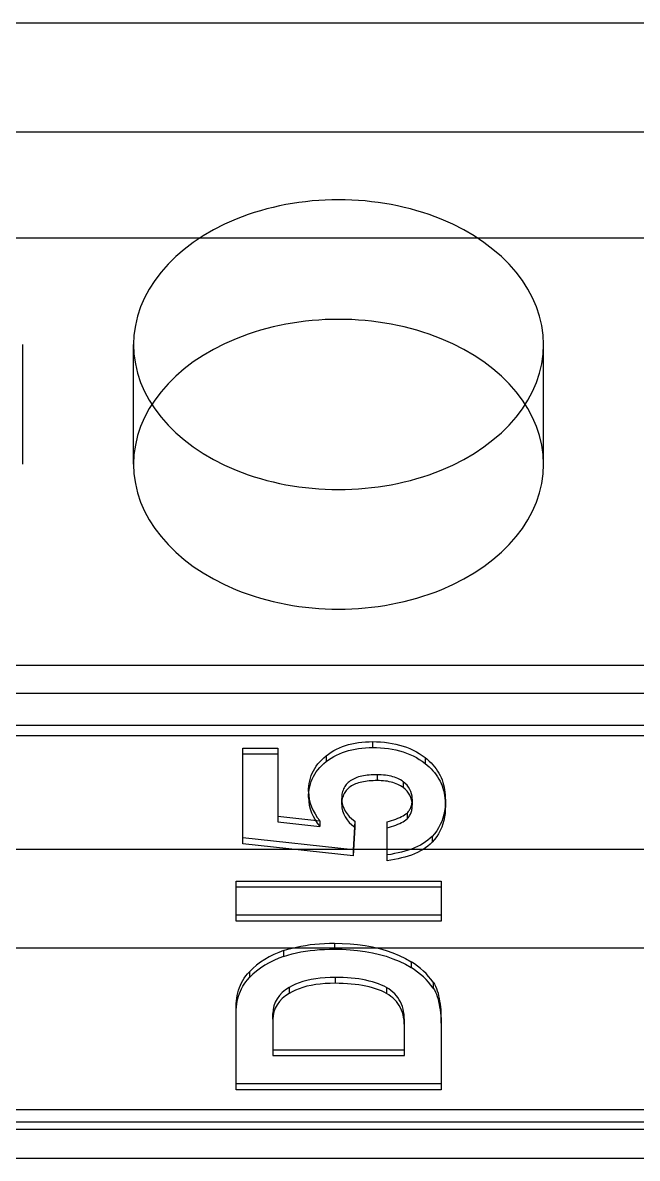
# Model space of a CAD drawing. Extents: x 0 to 171, y 0 to 414.
# Drawn here: x 76.45 to 82.41, y 182.35 to 193.37 of the extents above; entities that cross this region are included whole.
import ezdxf

# ---------------------------------------------------------------- set-up
doc = ezdxf.new("R2010")
doc.units = 0
doc.layers.add('-15N-THT. THIẾT BỊ ĐÓNG MỞ', color=40, linetype='CONTINUOUS')

# ---------------------------------------------------------------- blocks, each defined once
blk = doc.blocks.new('06 - N - SC VSD ATV630U75~D11N4')
at = {"layer": '-15N-THT. THIẾT BỊ ĐÓNG MỞ'}
for p, q in [((-38.814, -13.579), (31.895, -13.579)), ((-39.272, -14.639), (32.61, -14.639)), ((59.15, -15.669), (-59.15, -15.669)), ((-9.047, -17.863), (-9.047, -16.703)), ((-7.974, -17.863), (-7.974, -16.703)), ((-3.997, -17.863), (-3.997, -16.703)), ((-38.814, -19.814), (31.895, -19.814)), ((31.895, -20.089), (-38.814, -20.089)), ((31.895, -20.398), (-38.814, -20.398)), ((31.895, -20.499), (-38.814, -20.499)), ((-5.977, -20.615), (-5.948, -20.603)), ((-5.948, -20.603), (-5.918, -20.593)), ((-5.918, -20.593), (-5.888, -20.584)), ((-5.888, -20.584), (-5.856, -20.576)), ((-5.856, -20.576), (-5.824, -20.57)), ((-5.824, -20.57), (-5.792, -20.564)), ((-5.792, -20.564), (-5.758, -20.56)), ((-5.758, -20.56), (-5.724, -20.558)), ((-5.724, -20.558), (-5.69, -20.556)), ((-5.69, -20.556), (-5.655, -20.555)), ((-5.655, -20.555), (-5.616, -20.556)), ((-5.655, -20.555), (-5.655, -20.612)), ((-5.616, -20.556), (-5.578, -20.558)), ((-5.578, -20.558), (-5.54, -20.561)), ((-5.54, -20.561), (-5.502, -20.566)), ((-5.502, -20.566), (-5.465, -20.572)), ((-5.465, -20.572), (-5.429, -20.579)), ((-5.429, -20.579), (-5.394, -20.588)), ((-5.394, -20.588), (-5.36, -20.598)), ((-5.36, -20.598), (-5.326, -20.61)), ((-6.912, -21.546), (-6.912, -20.617)), ((-6.912, -20.617), (-6.574, -20.617)), ((-6.912, -20.674), (-6.574, -20.674)), ((-6.574, -20.617), (-6.574, -21.334)), ((-6.148, -20.73), (-6.128, -20.711)), ((-6.128, -20.711), (-6.106, -20.692)), ((-6.106, -20.692), (-6.082, -20.675)), ((-6.106, -20.692), (-6.106, -20.749)), ((-6.082, -20.675), (-6.058, -20.658)), ((-6.082, -20.732), (-6.058, -20.715)), ((-6.058, -20.658), (-6.032, -20.642)), ((-6.058, -20.715), (-6.032, -20.699)), ((-6.032, -20.642), (-6.005, -20.628)), ((-6.032, -20.699), (-6.005, -20.685)), ((-6.005, -20.628), (-5.977, -20.615)), ((-6.005, -20.685), (-5.977, -20.672)), ((-5.977, -20.672), (-5.948, -20.66)), ((-5.948, -20.66), (-5.918, -20.65)), ((-5.918, -20.65), (-5.888, -20.641)), ((-5.888, -20.641), (-5.856, -20.633)), ((-5.856, -20.633), (-5.824, -20.627)), ((-5.824, -20.627), (-5.792, -20.621)), ((-5.792, -20.621), (-5.758, -20.617)), ((-5.758, -20.617), (-5.724, -20.615)), ((-5.724, -20.615), (-5.69, -20.613)), ((-5.69, -20.613), (-5.655, -20.612)), ((-5.655, -20.612), (-5.616, -20.613)), ((-5.616, -20.613), (-5.578, -20.615)), ((-5.578, -20.615), (-5.54, -20.618)), ((-5.54, -20.618), (-5.502, -20.623)), ((-5.502, -20.623), (-5.465, -20.629)), ((-5.465, -20.629), (-5.429, -20.636)), ((-5.429, -20.636), (-5.394, -20.645)), ((-5.394, -20.645), (-5.36, -20.655)), ((-5.36, -20.655), (-5.326, -20.667)), ((-5.326, -20.61), (-5.294, -20.623)), ((-5.326, -20.667), (-5.294, -20.68)), ((-5.294, -20.623), (-5.262, -20.637)), ((-5.294, -20.68), (-5.262, -20.694)), ((-5.262, -20.637), (-5.231, -20.653)), ((-5.262, -20.694), (-5.231, -20.71)), ((-5.231, -20.653), (-5.202, -20.67)), ((-5.231, -20.71), (-5.202, -20.728)), ((-5.202, -20.67), (-5.174, -20.689)), ((-5.174, -20.689), (-5.146, -20.709)), ((-5.146, -20.709), (-5.126, -20.726)), ((-5.146, -20.709), (-5.146, -20.766)), ((-6.229, -20.837), (-6.216, -20.815)), ((-6.216, -20.815), (-6.201, -20.792)), ((-6.201, -20.792), (-6.185, -20.771)), ((-6.185, -20.771), (-6.167, -20.75)), ((-6.185, -20.828), (-6.167, -20.807)), ((-6.167, -20.75), (-6.148, -20.73)), ((-6.167, -20.807), (-6.148, -20.787)), ((-6.148, -20.787), (-6.128, -20.768)), ((-6.128, -20.768), (-6.106, -20.749)), ((-6.106, -20.749), (-6.082, -20.732)), ((-5.202, -20.728), (-5.174, -20.746)), ((-5.174, -20.746), (-5.146, -20.766)), ((-5.146, -20.766), (-5.126, -20.783)), ((-5.126, -20.726), (-5.106, -20.743)), ((-5.126, -20.783), (-5.106, -20.8)), ((-5.106, -20.743), (-5.088, -20.761)), ((-5.106, -20.8), (-5.088, -20.818)), ((-5.088, -20.761), (-5.07, -20.78)), ((-5.088, -20.818), (-5.07, -20.837)), ((-5.07, -20.78), (-5.054, -20.799)), ((-5.054, -20.799), (-5.039, -20.819)), ((-5.039, -20.819), (-5.025, -20.84)), ((-6.27, -20.961), (-6.265, -20.935)), ((-6.265, -20.935), (-6.258, -20.91)), ((-6.258, -20.91), (-6.25, -20.885)), ((-6.25, -20.885), (-6.24, -20.861)), ((-6.25, -20.942), (-6.24, -20.918)), ((-6.24, -20.861), (-6.229, -20.837)), ((-6.24, -20.918), (-6.229, -20.894)), ((-6.229, -20.894), (-6.216, -20.872)), ((-6.216, -20.872), (-6.201, -20.849)), ((-6.201, -20.849), (-6.185, -20.828)), ((-5.86, -20.928), (-5.872, -20.936)), ((-5.848, -20.921), (-5.86, -20.928)), ((-5.835, -20.915), (-5.848, -20.921)), ((-5.821, -20.909), (-5.835, -20.915)), ((-5.807, -20.903), (-5.821, -20.909)), ((-5.792, -20.898), (-5.807, -20.903)), ((-5.776, -20.894), (-5.792, -20.898)), ((-5.759, -20.89), (-5.776, -20.894)), ((-5.742, -20.887), (-5.759, -20.89)), ((-5.725, -20.884), (-5.742, -20.887)), ((-5.707, -20.881), (-5.725, -20.884)), ((-5.689, -20.879), (-5.707, -20.881)), ((-5.67, -20.878), (-5.689, -20.879)), ((-5.67, -20.935), (-5.689, -20.936)), ((-5.651, -20.877), (-5.67, -20.878)), ((-5.651, -20.934), (-5.67, -20.935)), ((-5.631, -20.876), (-5.651, -20.877)), ((-5.631, -20.933), (-5.651, -20.934)), ((-5.612, -20.876), (-5.631, -20.876)), ((-5.612, -20.933), (-5.631, -20.933)), ((-5.612, -20.876), (-5.612, -20.933)), ((-5.591, -20.876), (-5.612, -20.876)), ((-5.591, -20.933), (-5.612, -20.933)), ((-5.571, -20.877), (-5.591, -20.876)), ((-5.571, -20.934), (-5.591, -20.933)), ((-5.551, -20.879), (-5.571, -20.877)), ((-5.551, -20.936), (-5.571, -20.934)), ((-5.531, -20.881), (-5.551, -20.879)), ((-5.531, -20.938), (-5.551, -20.936)), ((-5.512, -20.883), (-5.531, -20.881)), ((-5.493, -20.887), (-5.512, -20.883)), ((-5.476, -20.891), (-5.493, -20.887)), ((-5.458, -20.895), (-5.476, -20.891)), ((-5.442, -20.9), (-5.458, -20.895)), ((-5.426, -20.906), (-5.442, -20.9)), ((-5.411, -20.913), (-5.426, -20.906)), ((-5.396, -20.92), (-5.411, -20.913)), ((-5.383, -20.927), (-5.396, -20.92)), ((-5.37, -20.936), (-5.383, -20.927)), ((-5.358, -20.944), (-5.37, -20.936)), ((-5.07, -20.837), (-5.054, -20.856)), ((-5.054, -20.856), (-5.039, -20.876)), ((-5.039, -20.876), (-5.025, -20.897)), ((-5.025, -20.84), (-5.013, -20.861)), ((-5.025, -20.897), (-5.013, -20.918)), ((-5.013, -20.861), (-5.001, -20.882)), ((-5.013, -20.918), (-5.001, -20.939)), ((-5.001, -20.882), (-4.991, -20.904)), ((-4.991, -20.904), (-4.982, -20.927)), ((-4.982, -20.927), (-4.974, -20.95)), ((-6.276, -21.04), (-6.275, -21.013)), ((-6.276, -21.04), (-6.276, -21.097)), ((-6.275, -21.013), (-6.273, -20.987)), ((-6.275, -21.07), (-6.273, -21.044)), ((-6.273, -20.987), (-6.27, -20.961)), ((-6.273, -21.044), (-6.27, -21.018)), ((-6.27, -21.018), (-6.265, -20.992)), ((-6.265, -20.992), (-6.258, -20.967)), ((-6.258, -20.967), (-6.25, -20.942)), ((-5.946, -21.038), (-5.949, -21.051)), ((-5.942, -21.026), (-5.946, -21.038)), ((-5.937, -21.014), (-5.942, -21.026)), ((-5.931, -21.002), (-5.937, -21.014)), ((-5.925, -20.991), (-5.931, -21.002)), ((-5.918, -20.981), (-5.925, -20.991)), ((-5.918, -21.038), (-5.925, -21.048)), ((-5.91, -20.971), (-5.918, -20.981)), ((-5.91, -21.028), (-5.918, -21.038)), ((-5.902, -20.961), (-5.91, -20.971)), ((-5.902, -21.018), (-5.91, -21.028)), ((-5.892, -20.952), (-5.902, -20.961)), ((-5.892, -21.009), (-5.902, -21.018)), ((-5.882, -20.944), (-5.892, -20.952)), ((-5.882, -21.001), (-5.892, -21.009)), ((-5.872, -20.936), (-5.882, -20.944)), ((-5.872, -20.993), (-5.882, -21.001)), ((-5.86, -20.985), (-5.872, -20.993)), ((-5.848, -20.978), (-5.86, -20.985)), ((-5.835, -20.972), (-5.848, -20.978)), ((-5.821, -20.966), (-5.835, -20.972)), ((-5.807, -20.96), (-5.821, -20.966)), ((-5.792, -20.955), (-5.807, -20.96)), ((-5.776, -20.951), (-5.792, -20.955)), ((-5.759, -20.947), (-5.776, -20.951)), ((-5.742, -20.944), (-5.759, -20.947)), ((-5.725, -20.941), (-5.742, -20.944)), ((-5.707, -20.938), (-5.725, -20.941)), ((-5.689, -20.936), (-5.707, -20.938)), ((-5.512, -20.94), (-5.531, -20.938)), ((-5.493, -20.944), (-5.512, -20.94)), ((-5.476, -20.948), (-5.493, -20.944)), ((-5.458, -20.952), (-5.476, -20.948)), ((-5.442, -20.957), (-5.458, -20.952)), ((-5.426, -20.963), (-5.442, -20.957)), ((-5.411, -20.97), (-5.426, -20.963)), ((-5.396, -20.977), (-5.411, -20.97)), ((-5.383, -20.984), (-5.396, -20.977)), ((-5.37, -20.993), (-5.383, -20.984)), ((-5.358, -21.001), (-5.37, -20.993)), ((-5.358, -20.944), (-5.358, -21.001)), ((-5.001, -20.939), (-4.991, -20.961)), ((-4.991, -20.961), (-4.982, -20.984)), ((-4.982, -20.984), (-4.974, -21.007)), ((-4.974, -20.95), (-4.967, -20.973)), ((-4.974, -21.007), (-4.967, -21.03)), ((-4.967, -20.973), (-4.962, -20.997)), ((-4.967, -21.03), (-4.962, -21.054)), ((-4.962, -20.997), (-4.957, -21.022)), ((-4.957, -21.022), (-4.954, -21.046)), ((-6.276, -21.097), (-6.275, -21.07)), ((-5.954, -21.093), (-5.955, -21.107)), ((-5.955, -21.107), (-5.955, -21.164)), ((-5.955, -21.165), (-5.955, -21.108)), ((-5.954, -21.15), (-5.955, -21.164)), ((-5.953, -21.079), (-5.954, -21.093)), ((-5.953, -21.136), (-5.954, -21.15)), ((-5.952, -21.065), (-5.953, -21.079)), ((-5.952, -21.122), (-5.953, -21.136)), ((-5.949, -21.051), (-5.952, -21.065)), ((-5.949, -21.108), (-5.952, -21.122)), ((-5.946, -21.095), (-5.949, -21.108)), ((-5.942, -21.083), (-5.946, -21.095)), ((-5.937, -21.071), (-5.942, -21.083)), ((-5.931, -21.059), (-5.937, -21.071)), ((-5.925, -21.048), (-5.931, -21.059)), ((-5.276, -21.166), (-5.274, -21.156)), ((-5.274, -21.156), (-5.272, -21.146)), ((-5.272, -21.146), (-5.271, -21.135)), ((-5.271, -21.125), (-5.27, -21.114)), ((-5.271, -21.135), (-5.271, -21.125)), ((-5.27, -21.165), (-5.27, -21.108)), ((-5.27, -21.114), (-5.27, -21.171)), ((-4.962, -21.054), (-4.957, -21.079)), ((-4.957, -21.079), (-4.954, -21.103)), ((-4.954, -21.046), (-4.951, -21.071)), ((-4.954, -21.103), (-4.951, -21.128)), ((-4.951, -21.071), (-4.95, -21.096)), ((-4.951, -21.128), (-4.95, -21.153)), ((-4.95, -21.096), (-4.949, -21.122)), ((-4.949, -21.122), (-4.95, -21.158)), ((-4.95, -21.153), (-4.949, -21.179)), ((-4.949, -21.122), (-4.949, -21.179)), ((-5.359, -21.275), (-5.345, -21.266)), ((-5.345, -21.266), (-5.332, -21.257)), ((-5.332, -21.257), (-5.321, -21.248)), ((-5.321, -21.248), (-5.315, -21.241)), ((-5.321, -21.248), (-5.321, -21.305)), ((-5.315, -21.241), (-5.308, -21.234)), ((-5.308, -21.234), (-5.303, -21.227)), ((-5.303, -21.227), (-5.297, -21.219)), ((-5.297, -21.219), (-5.293, -21.211)), ((-5.293, -21.211), (-5.288, -21.203)), ((-5.293, -21.268), (-5.288, -21.26)), ((-5.288, -21.203), (-5.284, -21.194)), ((-5.288, -21.26), (-5.284, -21.251)), ((-5.284, -21.194), (-5.281, -21.185)), ((-5.284, -21.251), (-5.281, -21.242)), ((-5.281, -21.185), (-5.278, -21.176)), ((-5.281, -21.242), (-5.278, -21.233)), ((-5.278, -21.176), (-5.276, -21.166)), ((-5.278, -21.233), (-5.276, -21.223)), ((-5.276, -21.223), (-5.274, -21.213)), ((-5.274, -21.213), (-5.272, -21.203)), ((-5.272, -21.203), (-5.271, -21.192)), ((-5.271, -21.182), (-5.27, -21.171)), ((-5.271, -21.192), (-5.271, -21.182)), ((-4.964, -21.263), (-4.974, -21.296)), ((-4.958, -21.229), (-4.964, -21.263)), ((-4.953, -21.194), (-4.958, -21.229)), ((-4.953, -21.251), (-4.958, -21.286)), ((-4.95, -21.158), (-4.953, -21.194)), ((-4.95, -21.215), (-4.953, -21.251)), ((-4.949, -21.179), (-4.95, -21.215)), ((-6.574, -21.277), (-6.167, -21.322)), ((-6.574, -21.334), (-6.167, -21.379)), ((-6.167, -21.322), (-6.167, -21.379)), ((-5.828, -21.327), (-5.843, -21.605)), ((-5.828, -21.327), (-5.828, -21.384)), ((-5.515, -21.334), (-5.492, -21.328)), ((-5.515, -21.712), (-5.515, -21.334)), ((-5.492, -21.328), (-5.471, -21.321)), ((-5.471, -21.321), (-5.449, -21.314)), ((-5.471, -21.378), (-5.449, -21.371)), ((-5.449, -21.314), (-5.429, -21.307)), ((-5.449, -21.371), (-5.429, -21.364)), ((-5.429, -21.307), (-5.41, -21.299)), ((-5.429, -21.364), (-5.41, -21.356)), ((-5.41, -21.299), (-5.392, -21.292)), ((-5.41, -21.356), (-5.392, -21.349)), ((-5.392, -21.292), (-5.375, -21.283)), ((-5.392, -21.349), (-5.375, -21.34)), ((-5.375, -21.283), (-5.359, -21.275)), ((-5.375, -21.34), (-5.359, -21.332)), ((-5.359, -21.332), (-5.345, -21.323)), ((-5.345, -21.323), (-5.332, -21.314)), ((-5.332, -21.314), (-5.321, -21.305)), ((-5.321, -21.305), (-5.315, -21.298)), ((-5.315, -21.298), (-5.308, -21.291)), ((-5.308, -21.291), (-5.303, -21.284)), ((-5.303, -21.284), (-5.297, -21.276)), ((-5.297, -21.276), (-5.293, -21.268)), ((-4.999, -21.36), (-5.015, -21.391)), ((-4.985, -21.329), (-4.999, -21.36)), ((-4.974, -21.296), (-4.985, -21.329)), ((-4.974, -21.353), (-4.985, -21.386)), ((-4.964, -21.32), (-4.974, -21.353)), ((-4.958, -21.286), (-4.964, -21.32)), ((-5.828, -21.384), (-5.843, -21.662)), ((-5.515, -21.391), (-5.492, -21.385)), ((-5.492, -21.385), (-5.471, -21.378)), ((-5.077, -21.474), (-5.097, -21.493)), ((-5.054, -21.448), (-5.077, -21.474)), ((-5.077, -21.474), (-5.077, -21.531)), ((-5.033, -21.42), (-5.054, -21.448)), ((-5.033, -21.477), (-5.054, -21.505)), ((-5.015, -21.391), (-5.033, -21.42)), ((-5.015, -21.448), (-5.033, -21.477)), ((-4.999, -21.417), (-5.015, -21.448)), ((-4.985, -21.386), (-4.999, -21.417)), ((-5.843, -21.605), (-6.912, -21.489)), ((-5.843, -21.662), (-6.912, -21.546)), ((-5.248, -21.586), (-5.278, -21.598)), ((-5.219, -21.573), (-5.248, -21.586)), ((-5.192, -21.559), (-5.219, -21.573)), ((-5.166, -21.544), (-5.192, -21.559)), ((-5.141, -21.528), (-5.166, -21.544)), ((-5.141, -21.585), (-5.166, -21.601)), ((-5.118, -21.511), (-5.141, -21.528)), ((-5.118, -21.568), (-5.141, -21.585)), ((-5.097, -21.493), (-5.118, -21.511)), ((-5.097, -21.55), (-5.118, -21.568)), ((-5.077, -21.531), (-5.097, -21.55)), ((-5.054, -21.505), (-5.077, -21.531)), ((-33.827, -21.599), (8.972, -21.599)), ((-5.843, -21.605), (-5.843, -21.662)), ((-5.479, -21.649), (-5.515, -21.654)), ((-5.479, -21.706), (-5.515, -21.712)), ((-5.443, -21.642), (-5.479, -21.649)), ((-5.443, -21.699), (-5.479, -21.706)), ((-5.408, -21.635), (-5.443, -21.642)), ((-5.408, -21.692), (-5.443, -21.699)), ((-5.375, -21.627), (-5.408, -21.635)), ((-5.375, -21.684), (-5.408, -21.692)), ((-5.341, -21.618), (-5.375, -21.627)), ((-5.341, -21.675), (-5.375, -21.684)), ((-5.309, -21.608), (-5.341, -21.618)), ((-5.309, -21.665), (-5.341, -21.675)), ((-5.278, -21.598), (-5.309, -21.608)), ((-5.278, -21.655), (-5.309, -21.665)), ((-5.248, -21.643), (-5.278, -21.655)), ((-5.219, -21.63), (-5.248, -21.643)), ((-5.192, -21.616), (-5.219, -21.63)), ((-5.166, -21.601), (-5.192, -21.616)), ((-6.979, -21.908), (-4.991, -21.908)), ((-6.979, -22.296), (-6.979, -21.908)), ((-4.991, -21.908), (-4.991, -22.296)), ((-6.979, -21.965), (-4.991, -21.965)), ((-4.991, -22.239), (-6.979, -22.239)), ((-4.991, -22.296), (-6.979, -22.296)), ((-59.15, -22.557), (59.15, -22.557)), ((-6.518, -22.583), (-6.477, -22.57)), ((-6.518, -22.583), (-6.518, -22.64)), ((-6.477, -22.57), (-6.436, -22.558)), ((-6.436, -22.558), (-6.394, -22.548)), ((-6.394, -22.548), (-6.351, -22.539)), ((-6.351, -22.539), (-6.306, -22.532)), ((-6.306, -22.532), (-6.261, -22.525)), ((-6.306, -22.589), (-6.261, -22.582)), ((-6.261, -22.525), (-6.215, -22.52)), ((-6.261, -22.582), (-6.215, -22.577)), ((-6.215, -22.52), (-6.169, -22.516)), ((-6.215, -22.577), (-6.169, -22.573)), ((-6.169, -22.516), (-6.121, -22.514)), ((-6.169, -22.573), (-6.121, -22.571)), ((-6.121, -22.514), (-6.074, -22.512)), ((-6.121, -22.571), (-6.074, -22.569)), ((-6.074, -22.512), (-6.025, -22.511)), ((-6.074, -22.569), (-6.025, -22.569)), ((-6.025, -22.511), (-5.949, -22.513)), ((-6.025, -22.511), (-6.025, -22.569)), ((-6.025, -22.569), (-5.949, -22.57)), ((-5.949, -22.513), (-5.874, -22.517)), ((-5.949, -22.57), (-5.874, -22.574)), ((-5.874, -22.517), (-5.8, -22.524)), ((-5.874, -22.574), (-5.8, -22.581)), ((-5.8, -22.524), (-5.728, -22.533)), ((-5.8, -22.581), (-5.728, -22.59)), ((-5.728, -22.533), (-5.657, -22.546)), ((-5.657, -22.546), (-5.588, -22.562)), ((-5.588, -22.562), (-5.522, -22.581)), ((-5.522, -22.581), (-5.458, -22.604)), ((-6.518, -22.64), (-6.477, -22.627)), ((-6.477, -22.627), (-6.436, -22.615)), ((-6.436, -22.615), (-6.394, -22.605)), ((-6.394, -22.605), (-6.351, -22.596)), ((-6.351, -22.596), (-6.306, -22.589)), ((-5.728, -22.59), (-5.657, -22.603)), ((-5.657, -22.603), (-5.588, -22.619)), ((-5.588, -22.619), (-5.522, -22.638)), ((-5.522, -22.638), (-5.458, -22.661)), ((-5.458, -22.604), (-5.396, -22.629)), ((-5.458, -22.661), (-5.396, -22.686)), ((-5.396, -22.629), (-5.337, -22.658)), ((-5.396, -22.686), (-5.337, -22.715)), ((-5.337, -22.658), (-5.281, -22.691)), ((-5.281, -22.691), (-5.281, -22.748)), ((-6.884, -22.828), (-6.868, -22.808)), ((-6.868, -22.808), (-6.85, -22.788)), ((-6.85, -22.788), (-6.85, -22.845)), ((-5.337, -22.715), (-5.281, -22.748)), ((-6.945, -22.942), (-6.936, -22.918)), ((-6.936, -22.918), (-6.925, -22.894)), ((-6.925, -22.894), (-6.913, -22.872)), ((-6.913, -22.872), (-6.899, -22.85)), ((-6.913, -22.929), (-6.899, -22.907)), ((-6.899, -22.85), (-6.884, -22.828)), ((-6.899, -22.907), (-6.884, -22.885)), ((-6.884, -22.885), (-6.868, -22.865)), ((-6.868, -22.865), (-6.85, -22.845)), ((-6.403, -22.909), (-6.436, -22.925)), ((-6.368, -22.895), (-6.403, -22.909)), ((-6.331, -22.883), (-6.368, -22.895)), ((-6.292, -22.872), (-6.331, -22.883)), ((-6.251, -22.863), (-6.292, -22.872)), ((-6.207, -22.856), (-6.251, -22.863)), ((-6.207, -22.913), (-6.251, -22.92)), ((-6.162, -22.85), (-6.207, -22.856)), ((-6.162, -22.907), (-6.207, -22.913)), ((-6.115, -22.846), (-6.162, -22.85)), ((-6.115, -22.903), (-6.162, -22.907)), ((-6.067, -22.844), (-6.115, -22.846)), ((-6.067, -22.901), (-6.115, -22.903)), ((-6.018, -22.843), (-6.067, -22.844)), ((-6.018, -22.9), (-6.067, -22.901)), ((-6.018, -22.843), (-6.018, -22.9)), ((-5.978, -22.844), (-6.018, -22.843)), ((-5.978, -22.901), (-6.018, -22.9)), ((-5.939, -22.845), (-5.978, -22.844)), ((-5.939, -22.902), (-5.978, -22.901)), ((-5.9, -22.847), (-5.939, -22.845)), ((-5.9, -22.904), (-5.939, -22.902)), ((-5.862, -22.85), (-5.9, -22.847)), ((-5.862, -22.907), (-5.9, -22.904)), ((-5.825, -22.853), (-5.862, -22.85)), ((-5.825, -22.911), (-5.862, -22.907)), ((-5.789, -22.858), (-5.825, -22.853)), ((-5.789, -22.915), (-5.825, -22.911)), ((-5.754, -22.864), (-5.789, -22.858)), ((-5.754, -22.921), (-5.789, -22.915)), ((-5.72, -22.87), (-5.754, -22.864)), ((-5.687, -22.878), (-5.72, -22.87)), ((-5.656, -22.886), (-5.687, -22.878)), ((-5.626, -22.896), (-5.656, -22.886)), ((-5.597, -22.906), (-5.626, -22.896)), ((-5.57, -22.917), (-5.597, -22.906)), ((-5.544, -22.929), (-5.57, -22.917)), ((-5.068, -22.889), (-5.056, -22.907)), ((-5.068, -22.889), (-5.068, -22.946)), ((-5.056, -22.907), (-5.046, -22.927)), ((-6.971, -23.044), (-6.967, -23.018)), ((-6.967, -23.018), (-6.961, -22.992)), ((-6.961, -22.992), (-6.954, -22.967)), ((-6.961, -23.049), (-6.954, -23.024)), ((-6.954, -22.967), (-6.945, -22.942)), ((-6.954, -23.024), (-6.945, -22.999)), ((-6.945, -22.999), (-6.936, -22.975)), ((-6.936, -22.975), (-6.925, -22.952)), ((-6.925, -22.952), (-6.913, -22.929)), ((-6.436, -22.925), (-6.465, -22.942)), ((-6.465, -22.942), (-6.465, -22.999)), ((-6.436, -22.982), (-6.465, -22.999)), ((-6.403, -22.966), (-6.436, -22.982)), ((-6.368, -22.952), (-6.403, -22.966)), ((-6.331, -22.94), (-6.368, -22.952)), ((-6.292, -22.929), (-6.331, -22.94)), ((-6.251, -22.92), (-6.292, -22.929)), ((-5.72, -22.927), (-5.754, -22.921)), ((-5.687, -22.935), (-5.72, -22.927)), ((-5.656, -22.943), (-5.687, -22.935)), ((-5.626, -22.953), (-5.656, -22.943)), ((-5.597, -22.963), (-5.626, -22.953)), ((-5.57, -22.974), (-5.597, -22.963)), ((-5.544, -22.986), (-5.57, -22.974)), ((-5.52, -22.942), (-5.544, -22.929)), ((-5.52, -22.999), (-5.544, -22.986)), ((-5.52, -22.942), (-5.52, -22.999)), ((-5.498, -22.955), (-5.52, -22.942)), ((-5.498, -23.012), (-5.52, -22.999)), ((-5.477, -22.97), (-5.498, -22.955)), ((-5.477, -23.027), (-5.498, -23.012)), ((-5.458, -22.985), (-5.477, -22.97)), ((-5.458, -23.042), (-5.477, -23.027)), ((-5.44, -23.002), (-5.458, -22.985)), ((-5.424, -23.02), (-5.44, -23.002)), ((-5.409, -23.039), (-5.424, -23.02)), ((-5.068, -22.946), (-5.056, -22.964)), ((-5.056, -22.964), (-5.046, -22.985)), ((-5.046, -22.927), (-5.037, -22.949)), ((-5.046, -22.985), (-5.037, -23.006)), ((-5.037, -22.949), (-5.028, -22.972)), ((-5.037, -23.006), (-5.028, -23.029)), ((-5.028, -22.972), (-5.021, -22.996)), ((-5.028, -23.029), (-5.021, -23.053)), ((-5.021, -22.996), (-5.015, -23.021)), ((-5.015, -23.021), (-5.009, -23.047)), ((-6.979, -23.126), (-6.977, -23.098)), ((-6.979, -23.154), (-6.979, -23.126)), ((-6.977, -23.098), (-6.975, -23.071)), ((-6.977, -23.156), (-6.975, -23.128)), ((-6.975, -23.071), (-6.971, -23.044)), ((-6.975, -23.128), (-6.971, -23.102)), ((-6.971, -23.102), (-6.967, -23.075)), ((-6.967, -23.075), (-6.961, -23.049)), ((-5.44, -23.059), (-5.458, -23.042)), ((-5.424, -23.077), (-5.44, -23.059)), ((-5.409, -23.096), (-5.424, -23.077)), ((-5.396, -23.059), (-5.409, -23.039)), ((-5.396, -23.116), (-5.409, -23.096)), ((-5.384, -23.08), (-5.396, -23.059)), ((-5.384, -23.137), (-5.396, -23.116)), ((-5.374, -23.102), (-5.384, -23.08)), ((-5.374, -23.159), (-5.384, -23.137)), ((-5.366, -23.126), (-5.374, -23.102)), ((-5.359, -23.15), (-5.366, -23.126)), ((-5.021, -23.053), (-5.015, -23.078)), ((-5.015, -23.078), (-5.009, -23.104)), ((-5.009, -23.047), (-5.005, -23.073)), ((-5.009, -23.104), (-5.005, -23.131)), ((-5.005, -23.073), (-5.001, -23.101)), ((-5.005, -23.131), (-5.001, -23.158)), ((-5.001, -23.101), (-4.998, -23.129)), ((-4.998, -23.129), (-4.995, -23.158)), ((-6.979, -23.934), (-6.979, -23.154)), ((-6.979, -23.183), (-6.977, -23.156)), ((-6.979, -23.211), (-6.979, -23.183)), ((-6.623, -23.249), (-6.623, -23.192)), ((-6.623, -23.197), (-6.623, -23.602)), ((-5.366, -23.183), (-5.374, -23.159)), ((-5.359, -23.207), (-5.366, -23.183)), ((-5.354, -23.175), (-5.359, -23.15)), ((-5.354, -23.232), (-5.359, -23.207)), ((-5.35, -23.202), (-5.354, -23.175)), ((-5.35, -23.259), (-5.354, -23.232)), ((-5.348, -23.228), (-5.35, -23.202)), ((-5.347, -23.256), (-5.348, -23.228)), ((-5.001, -23.158), (-4.998, -23.186)), ((-4.998, -23.186), (-4.995, -23.215)), ((-4.995, -23.158), (-4.993, -23.187)), ((-4.995, -23.215), (-4.993, -23.244)), ((-4.993, -23.187), (-4.992, -23.216)), ((-4.993, -23.244), (-4.992, -23.273)), ((-4.992, -23.216), (-4.991, -23.246)), ((-4.991, -23.246), (-4.991, -23.277)), ((-5.348, -23.285), (-5.35, -23.259)), ((-5.347, -23.313), (-5.348, -23.285)), ((-5.347, -23.602), (-5.347, -23.256)), ((-4.992, -23.273), (-4.991, -23.303)), ((-4.991, -23.277), (-4.991, -23.934)), ((-4.991, -23.303), (-4.991, -23.334)), ((-6.623, -23.545), (-5.347, -23.545)), ((-6.623, -23.602), (-5.347, -23.602)), ((-4.991, -23.877), (-6.979, -23.877)), ((-4.991, -23.934), (-6.979, -23.934)), ((-38.814, -24.124), (31.895, -24.124)), ((31.895, -24.246), (-38.814, -24.246)), ((-38.814, -24.316), (31.895, -24.316)), ((-38.814, -24.598), (31.895, -24.598))]:
    blk.add_line(p, q, dxfattribs=at)
for centre, major_axis, ratio, start_param, end_param in [((-5.985, -16.703), (1.988, 0), 0.707107, 0, 3.141593), ((-5.985, -17.863), (1.988, 0), 0.707107, 0, 3.141593), ((-5.985, -16.703), (1.988, 0), 0.707107, -3.141593, 0), ((-5.985, -17.863), (1.988, 0), 0.707107, -3.141593, 0), ((-5.669, -21.037), (-0.607, 0), 0.819152, 0.005317, 0.609817), ((-5.544, -21.108), (-0.273, 0), 0.819152, -3.14147, -2.318094), ((-5.544, -21.165), (-0.273, 0), 0.819152, -3.14147, -2.318094), ((-5.669, -21.094), (-0.607, 0), 0.819152, 0.005317, 0.609817), ((-5.609, -21.108), (-0.345, 0), 0.819152, -0.003248, 0.000026), ((-5.609, -21.108), (-0.345, 0), 0.819152, 0.000026, 0.885835), ((-5.544, -21.108), (-0.273, 0), 0.819152, 3.117788, 3.141716), ((-5.609, -21.165), (-0.345, 0), 0.819152, -0.003248, 0.000026), ((-5.609, -21.165), (-0.345, 0), 0.819152, 0.000026, 0.885835), ((-5.544, -21.165), (-0.273, 0), 0.819152, 3.117788, 3.141716), ((-6.21, -23.2), (-0.814, 0), 0.819152, -1.1835, -0.665722), ((-6.21, -23.257), (-0.814, 0), 0.819152, -1.1835, -0.665722), ((-5.748, -23.205), (-0.782, 0), 0.819152, -2.625386, -2.210226), ((-5.748, -23.262), (-0.782, 0), 0.819152, -2.625386, -2.210226), ((-6.247, -23.192), (-0.376, 0), 0.819152, -0.952718, -0.000121), ((-6.247, -23.249), (-0.376, 0), 0.819152, -0.952718, -0.000121), ((-6.247, -23.192), (-0.376, 0), 0.819152, -0.000121, 0.01506), ((-6.247, -23.249), (-0.376, 0), 0.819152, -0.000121, 0.01506)]:
    blk.add_ellipse(centre, major_axis=major_axis, ratio=ratio, start_param=start_param, end_param=end_param, dxfattribs=at)

msp = doc.modelspace()

# ---------------------------------------------------------------- block references
msp.add_blockref('06 - N - SC VSD ATV630U75~D11N4', (85.5, 206.951))

doc.saveas('drawing.dxf')
